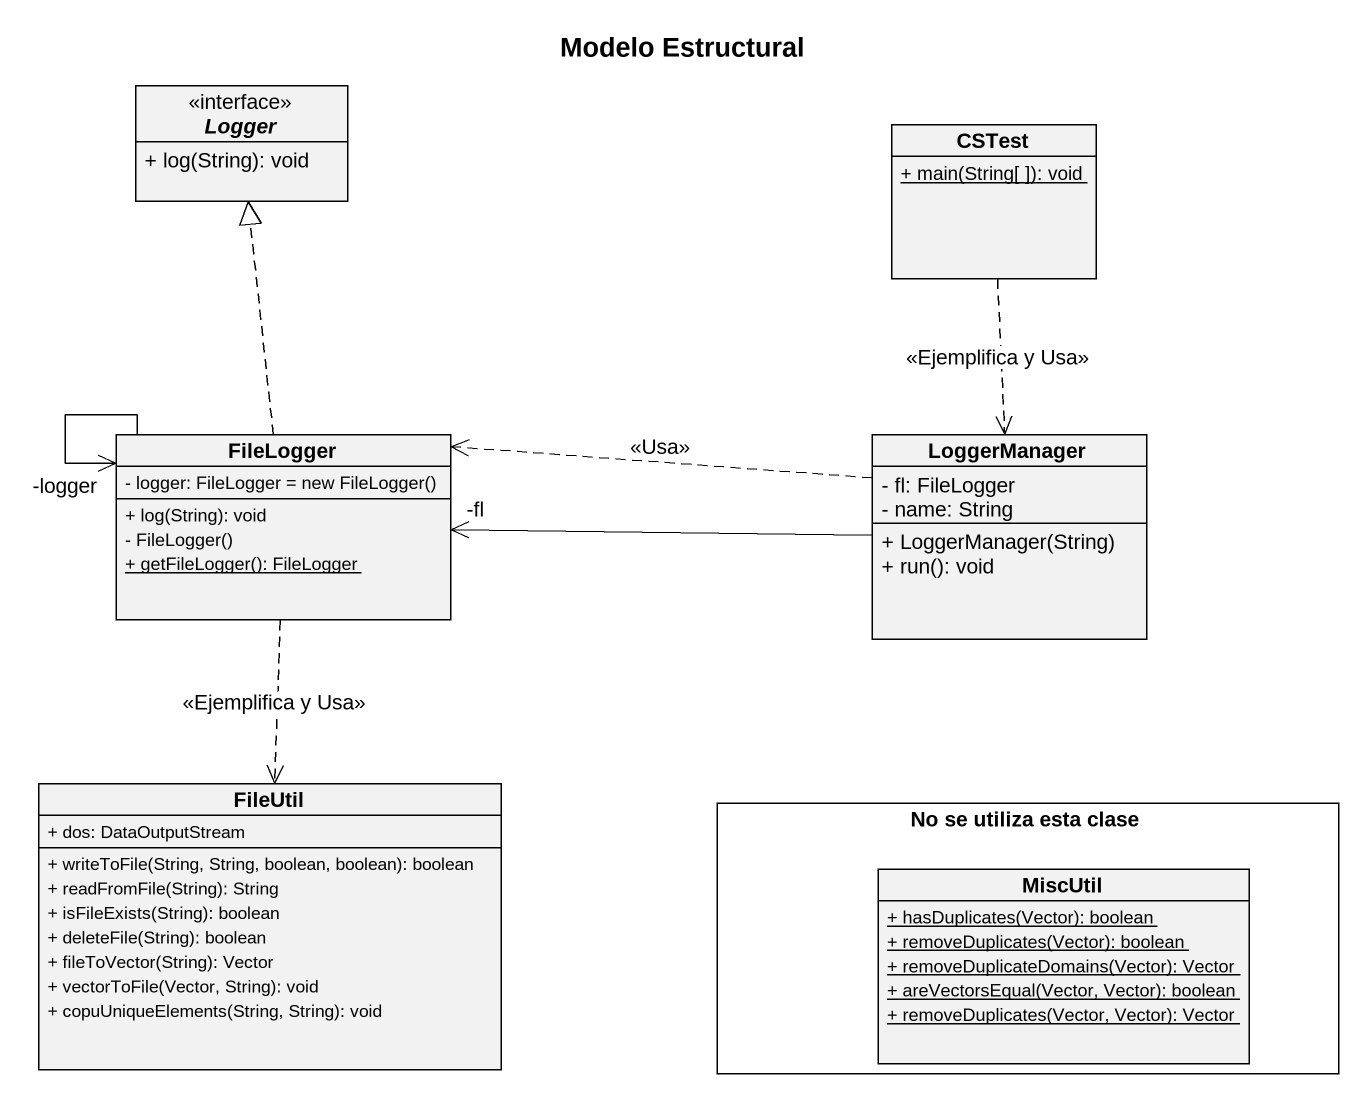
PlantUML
@startuml
title Modelo Estructural
hide circle
hide empty members
skinparam classAttributeIconSize 0
interface Logger {
  + log(String): void
}
class CSTest {
  {static} + main(String[ ]): void
}
class FileLogger {
  {field} - logger: FileLogger = new FileLogger()
  + log(String): void
  - FileLogger()
  {static} + getFileLogger(): FileLogger
}
class LoggerManager {
  - fl: FileLogger
  - name: String
  + LoggerManager(String)
  + run(): void
}
class FileUtil {
  + dos: DataOutputStream
  + writeToFile(String, String, boolean, boolean): boolean
  + readFromFile(String): String
  + isFileExists(String): boolean
  + deleteFile(String): boolean
  + fileToVector(String): Vector
  + vectorToFile(Vector, String): void
  + copuUniqueElements(String, String): void
}
rectangle "No se utiliza esta clase" as No_se_utiliza_esta_clase {
  class MiscUtil {
    {static} + hasDuplicates(Vector): boolean
    {static} + removeDuplicates(Vector): boolean
    {static} + removeDuplicateDomains(Vector): Vector
    {static} + areVectorsEqual(Vector, Vector): boolean
    {static} + removeDuplicates(Vector, Vector): Vector
  }
}
CSTest ..> LoggerManager : <<Ejemplifica y Usa>>
FileLogger .up.|> Logger
FileLogger --> "-logger" FileLogger
FileLogger ..> FileUtil : <<Ejemplifica y Usa>>
LoggerManager -left-> "-fl" FileLogger
LoggerManager .left.> FileLogger : <<Usa>>
@enduml
